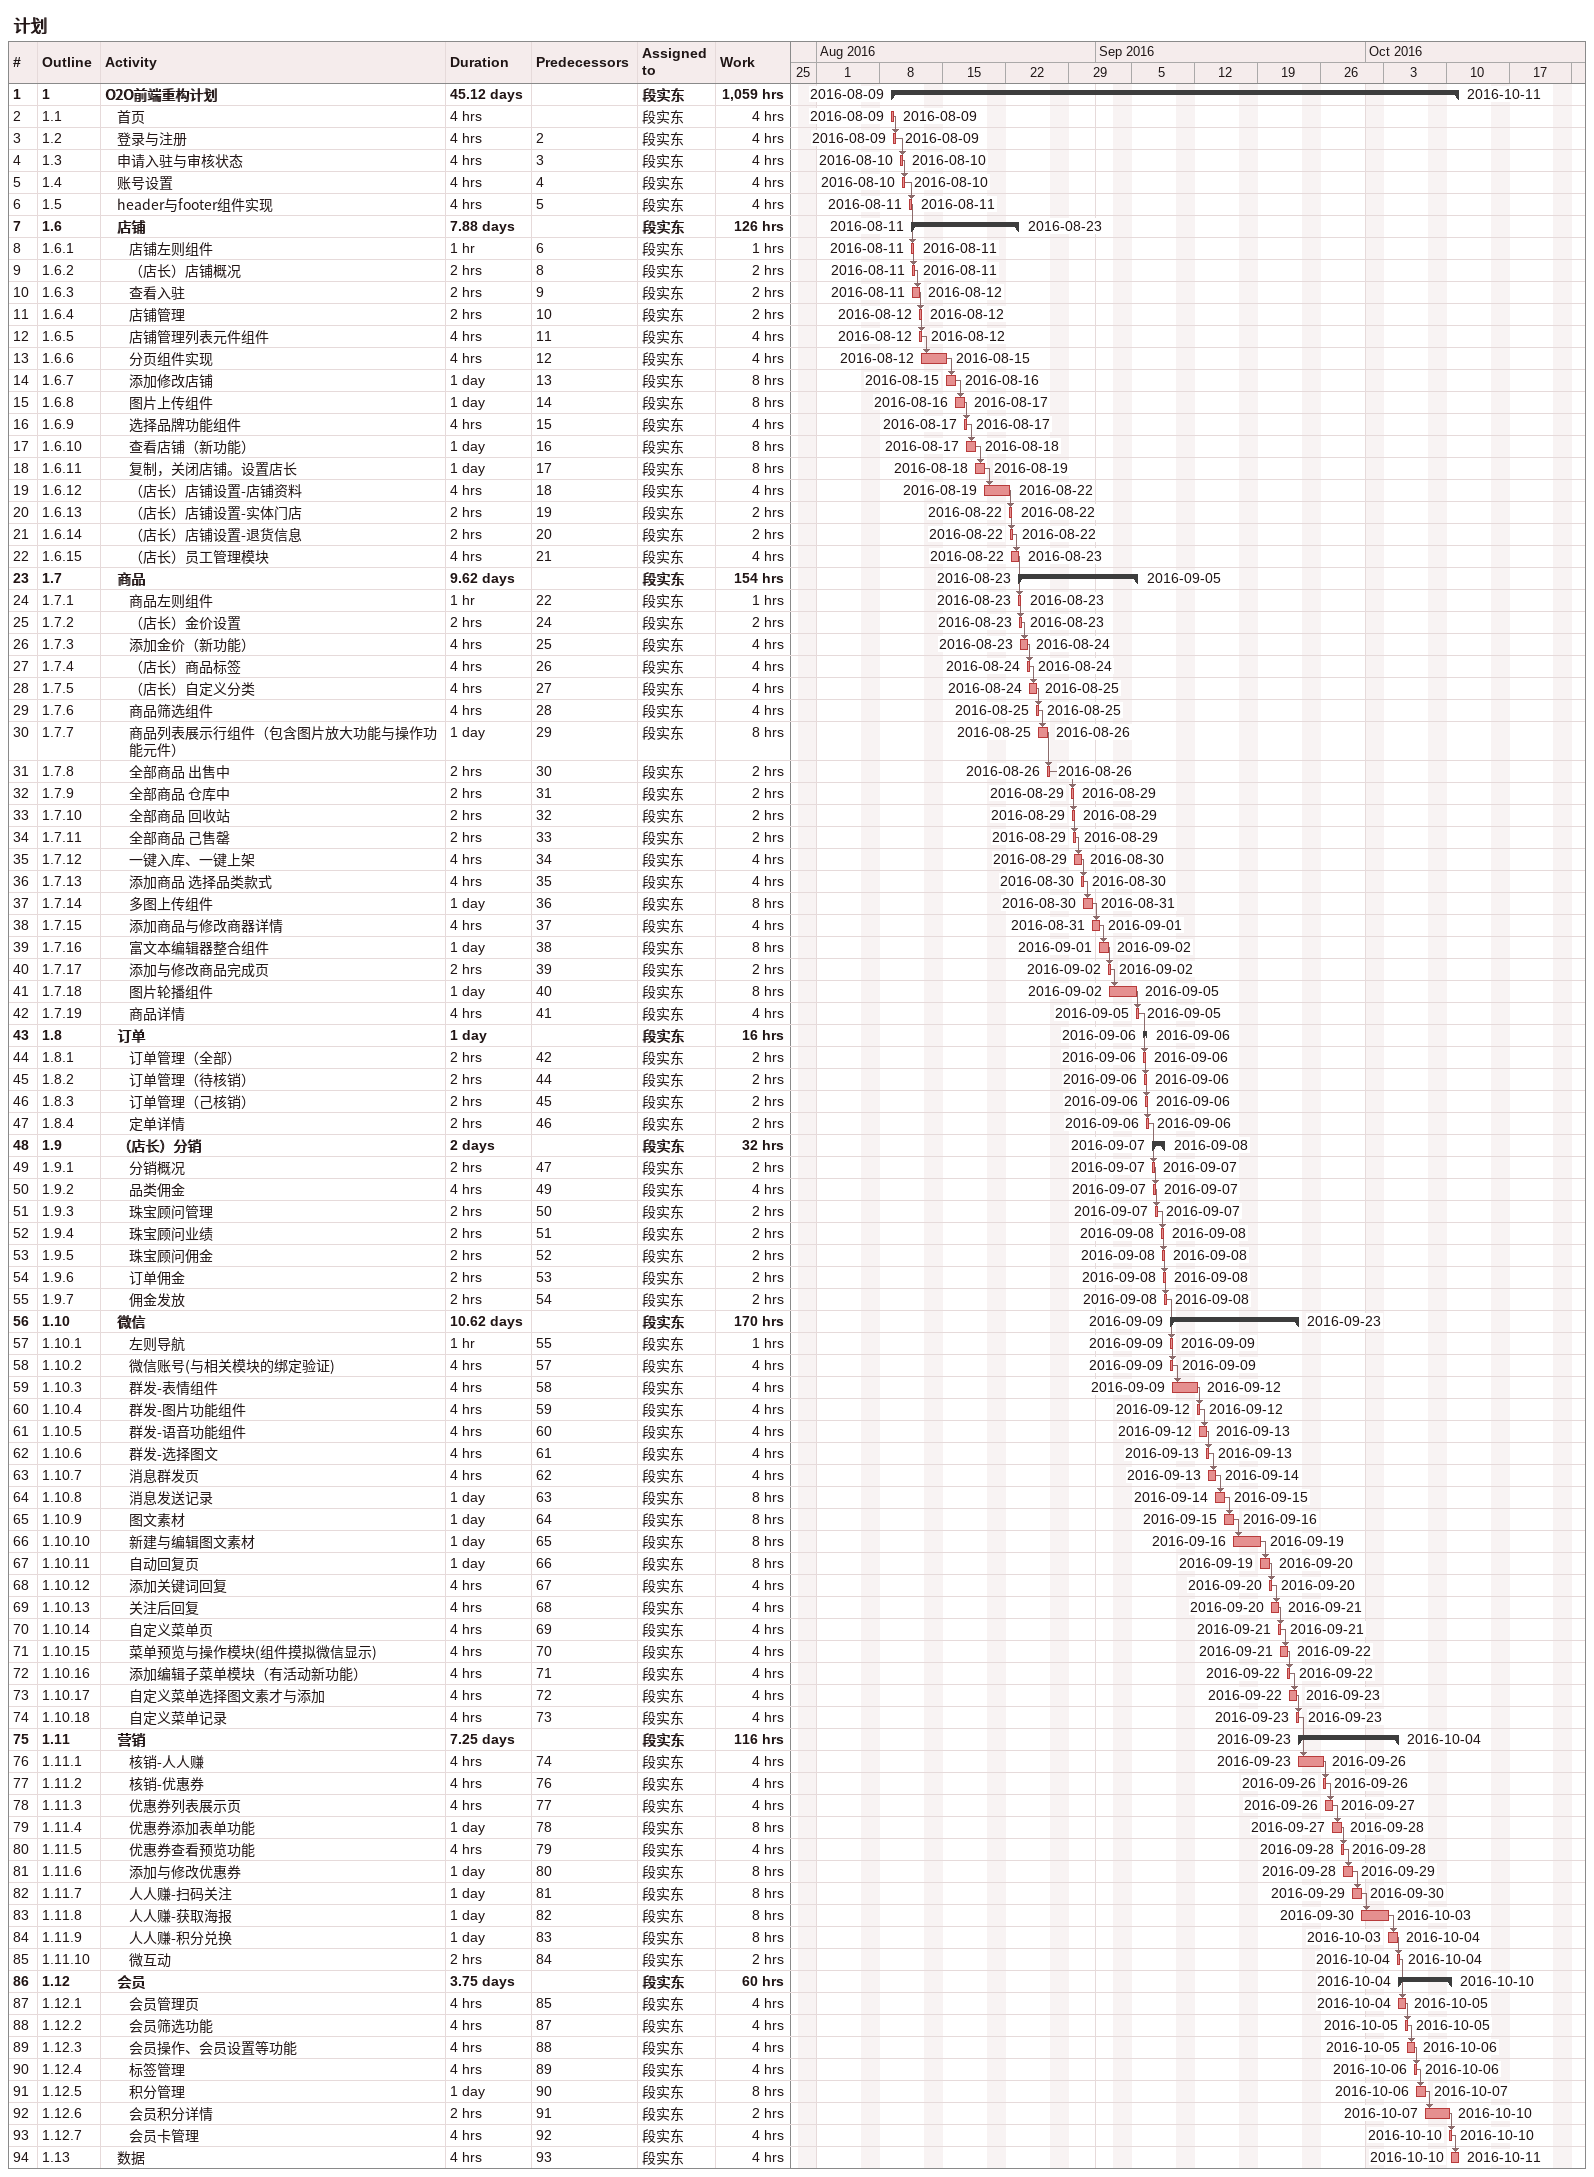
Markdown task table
计划

| ID | WBS | Task | Duration | Start | Finish | Predecessors | Resources | Work (h) |
|---|---|---|---|---|---|---|---|---|
| 1 | 1 | **O2O前端重构计划** | 45.12d | 2016-08-09 | 2016-10-11 |  | 段实东 | 1059 |
| 2 | 1.1 | 首页 | 4h | 2016-08-09 | 2016-08-09 |  | 段实东 | 4 |
| 3 | 1.2 | 登录与注册 | 4h | 2016-08-09 | 2016-08-09 | 2 | 段实东 | 4 |
| 4 | 1.3 | 申请入驻与审核状态 | 4h | 2016-08-10 | 2016-08-10 | 3 | 段实东 | 4 |
| 5 | 1.4 | 账号设置 | 4h | 2016-08-10 | 2016-08-10 | 4 | 段实东 | 4 |
| 6 | 1.5 | header与footer组件实现 | 4h | 2016-08-11 | 2016-08-11 | 5 | 段实东 | 4 |
| 7 | 1.6 | **店铺** | 7.88d | 2016-08-11 | 2016-08-23 |  | 段实东 | 126 |
| 8 | 1.6.1 | 店铺左则组件 | 1h | 2016-08-11 | 2016-08-11 | 6 | 段实东 | 1 |
| 9 | 1.6.2 | （店长）店铺概况 | 2h | 2016-08-11 | 2016-08-11 | 8 | 段实东 | 2 |
| 10 | 1.6.3 | 查看入驻 | 2h | 2016-08-11 | 2016-08-12 | 9 | 段实东 | 2 |
| 11 | 1.6.4 | 店铺管理 | 2h | 2016-08-12 | 2016-08-12 | 10 | 段实东 | 2 |
| 12 | 1.6.5 | 店铺管理列表元件组件 | 4h | 2016-08-12 | 2016-08-12 | 11 | 段实东 | 4 |
| 13 | 1.6.6 | 分页组件实现 | 4h | 2016-08-12 | 2016-08-15 | 12 | 段实东 | 4 |
| 14 | 1.6.7 | 添加修改店铺 | 1d | 2016-08-15 | 2016-08-16 | 13 | 段实东 | 8 |
| 15 | 1.6.8 | 图片上传组件 | 1d | 2016-08-16 | 2016-08-17 | 14 | 段实东 | 8 |
| 16 | 1.6.9 | 选择品牌功能组件 | 4h | 2016-08-17 | 2016-08-17 | 15 | 段实东 | 4 |
| 17 | 1.6.10 | 查看店铺（新功能） | 1d | 2016-08-17 | 2016-08-18 | 16 | 段实东 | 8 |
| 18 | 1.6.11 | 复制，关闭店铺。设置店长 | 1d | 2016-08-18 | 2016-08-19 | 17 | 段实东 | 8 |
| 19 | 1.6.12 | （店长）店铺设置-店铺资料 | 4h | 2016-08-19 | 2016-08-22 | 18 | 段实东 | 4 |
| 20 | 1.6.13 | （店长）店铺设置-实体门店 | 2h | 2016-08-22 | 2016-08-22 | 19 | 段实东 | 2 |
| 21 | 1.6.14 | （店长）店铺设置-退货信息 | 2h | 2016-08-22 | 2016-08-22 | 20 | 段实东 | 2 |
| 22 | 1.6.15 | （店长）员工管理模块 | 4h | 2016-08-22 | 2016-08-23 | 21 | 段实东 | 4 |
| 23 | 1.7 | **商品** | 9.62d | 2016-08-23 | 2016-09-05 |  | 段实东 | 154 |
| 24 | 1.7.1 | 商品左则组件 | 1h | 2016-08-23 | 2016-08-23 | 22 | 段实东 | 1 |
| 25 | 1.7.2 | （店长）金价设置 | 2h | 2016-08-23 | 2016-08-23 | 24 | 段实东 | 2 |
| 26 | 1.7.3 | 添加金价（新功能） | 4h | 2016-08-23 | 2016-08-24 | 25 | 段实东 | 4 |
| 27 | 1.7.4 | （店长）商品标签 | 4h | 2016-08-24 | 2016-08-24 | 26 | 段实东 | 4 |
| 28 | 1.7.5 | （店长）自定义分类 | 4h | 2016-08-24 | 2016-08-25 | 27 | 段实东 | 4 |
| 29 | 1.7.6 | 商品筛选组件 | 4h | 2016-08-25 | 2016-08-25 | 28 | 段实东 | 4 |
| 30 | 1.7.7 | 商品列表展示行组件（包含图片放大功能与操作功能元件） | 1d | 2016-08-25 | 2016-08-26 | 29 | 段实东 | 8 |
| 31 | 1.7.8 | 全部商品 出售中 | 2h | 2016-08-26 | 2016-08-26 | 30 | 段实东 | 2 |
| 32 | 1.7.9 | 全部商品 仓库中 | 2h | 2016-08-29 | 2016-08-29 | 31 | 段实东 | 2 |
| 33 | 1.7.10 | 全部商品 回收站 | 2h | 2016-08-29 | 2016-08-29 | 32 | 段实东 | 2 |
| 34 | 1.7.11 | 全部商品 己售罄 | 2h | 2016-08-29 | 2016-08-29 | 33 | 段实东 | 2 |
| 35 | 1.7.12 | 一键入库、一键上架 | 4h | 2016-08-29 | 2016-08-30 | 34 | 段实东 | 4 |
| 36 | 1.7.13 | 添加商品 选择品类款式 | 4h | 2016-08-30 | 2016-08-30 | 35 | 段实东 | 4 |
| 37 | 1.7.14 | 多图上传组件 | 1d | 2016-08-30 | 2016-08-31 | 36 | 段实东 | 8 |
| 38 | 1.7.15 | 添加商品与修改商器详情 | 4h | 2016-08-31 | 2016-09-01 | 37 | 段实东 | 4 |
| 39 | 1.7.16 | 富文本编辑器整合组件 | 1d | 2016-09-01 | 2016-09-02 | 38 | 段实东 | 8 |
| 40 | 1.7.17 | 添加与修改商品完成页 | 2h | 2016-09-02 | 2016-09-02 | 39 | 段实东 | 2 |
| 41 | 1.7.18 | 图片轮播组件 | 1d | 2016-09-02 | 2016-09-05 | 40 | 段实东 | 8 |
| 42 | 1.7.19 | 商品详情 | 4h | 2016-09-05 | 2016-09-05 | 41 | 段实东 | 4 |
| 43 | 1.8 | **订单** | 1d | 2016-09-06 | 2016-09-06 |  | 段实东 | 16 |
| 44 | 1.8.1 | 订单管理（全部） | 2h | 2016-09-06 | 2016-09-06 | 42 | 段实东 | 2 |
| 45 | 1.8.2 | 订单管理（待核销） | 2h | 2016-09-06 | 2016-09-06 | 44 | 段实东 | 2 |
| 46 | 1.8.3 | 订单管理（己核销） | 2h | 2016-09-06 | 2016-09-06 | 45 | 段实东 | 2 |
| 47 | 1.8.4 | 定单详情 | 2h | 2016-09-06 | 2016-09-06 | 46 | 段实东 | 2 |
| 48 | 1.9 | **（店长）分销** | 2d | 2016-09-07 | 2016-09-08 |  | 段实东 | 32 |
| 49 | 1.9.1 | 分销概况 | 2h | 2016-09-07 | 2016-09-07 | 47 | 段实东 | 2 |
| 50 | 1.9.2 | 品类佣金 | 4h | 2016-09-07 | 2016-09-07 | 49 | 段实东 | 4 |
| 51 | 1.9.3 | 珠宝顾问管理 | 2h | 2016-09-07 | 2016-09-07 | 50 | 段实东 | 2 |
| 52 | 1.9.4 | 珠宝顾问业绩 | 2h | 2016-09-08 | 2016-09-08 | 51 | 段实东 | 2 |
| 53 | 1.9.5 | 珠宝顾问佣金 | 2h | 2016-09-08 | 2016-09-08 | 52 | 段实东 | 2 |
| 54 | 1.9.6 | 订单佣金 | 2h | 2016-09-08 | 2016-09-08 | 53 | 段实东 | 2 |
| 55 | 1.9.7 | 佣金发放 | 2h | 2016-09-08 | 2016-09-08 | 54 | 段实东 | 2 |
| 56 | 1.10 | **微信** | 10.62d | 2016-09-09 | 2016-09-23 |  | 段实东 | 170 |
| 57 | 1.10.1 | 左则导航 | 1h | 2016-09-09 | 2016-09-09 | 55 | 段实东 | 1 |
| 58 | 1.10.2 | 微信账号(与相关模块的绑定验证) | 4h | 2016-09-09 | 2016-09-09 | 57 | 段实东 | 4 |
| 59 | 1.10.3 | 群发-表情组件 | 4h | 2016-09-09 | 2016-09-12 | 58 | 段实东 | 4 |
| 60 | 1.10.4 | 群发-图片功能组件 | 4h | 2016-09-12 | 2016-09-12 | 59 | 段实东 | 4 |
| 61 | 1.10.5 | 群发-语音功能组件 | 4h | 2016-09-12 | 2016-09-13 | 60 | 段实东 | 4 |
| 62 | 1.10.6 | 群发-选择图文 | 4h | 2016-09-13 | 2016-09-13 | 61 | 段实东 | 4 |
| 63 | 1.10.7 | 消息群发页 | 4h | 2016-09-13 | 2016-09-14 | 62 | 段实东 | 4 |
| 64 | 1.10.8 | 消息发送记录 | 1d | 2016-09-14 | 2016-09-15 | 63 | 段实东 | 8 |
| 65 | 1.10.9 | 图文素材 | 1d | 2016-09-15 | 2016-09-16 | 64 | 段实东 | 8 |
| 66 | 1.10.10 | 新建与编辑图文素材 | 1d | 2016-09-16 | 2016-09-19 | 65 | 段实东 | 8 |
| 67 | 1.10.11 | 自动回复页 | 1d | 2016-09-19 | 2016-09-20 | 66 | 段实东 | 8 |
| 68 | 1.10.12 | 添加关键词回复 | 4h | 2016-09-20 | 2016-09-20 | 67 | 段实东 | 4 |
| 69 | 1.10.13 | 关注后回复 | 4h | 2016-09-20 | 2016-09-21 | 68 | 段实东 | 4 |
| 70 | 1.10.14 | 自定义菜单页 | 4h | 2016-09-21 | 2016-09-21 | 69 | 段实东 | 4 |
| 71 | 1.10.15 | 菜单预览与操作模块(组件摸拟微信显示) | 4h | 2016-09-21 | 2016-09-22 | 70 | 段实东 | 4 |
| 72 | 1.10.16 | 添加编辑子菜单模块（有活动新功能） | 4h | 2016-09-22 | 2016-09-22 | 71 | 段实东 | 4 |
| 73 | 1.10.17 | 自定义菜单选择图文素才与添加 | 4h | 2016-09-22 | 2016-09-23 | 72 | 段实东 | 4 |
| 74 | 1.10.18 | 自定义菜单记录 | 4h | 2016-09-23 | 2016-09-23 | 73 | 段实东 | 4 |
| 75 | 1.11 | **营销** | 7.25d | 2016-09-23 | 2016-10-04 |  | 段实东 | 116 |
| 76 | 1.11.1 | 核销-人人赚 | 4h | 2016-09-23 | 2016-09-26 | 74 | 段实东 | 4 |
| 77 | 1.11.2 | 核销-优惠券 | 4h | 2016-09-26 | 2016-09-26 | 76 | 段实东 | 4 |
| 78 | 1.11.3 | 优惠券列表展示页 | 4h | 2016-09-26 | 2016-09-27 | 77 | 段实东 | 4 |
| 79 | 1.11.4 | 优惠券添加表单功能 | 1d | 2016-09-27 | 2016-09-28 | 78 | 段实东 | 8 |
| 80 | 1.11.5 | 优惠券查看预览功能 | 4h | 2016-09-28 | 2016-09-28 | 79 | 段实东 | 4 |
| 81 | 1.11.6 | 添加与修改优惠券 | 1d | 2016-09-28 | 2016-09-29 | 80 | 段实东 | 8 |
| 82 | 1.11.7 | 人人赚-扫码关注 | 1d | 2016-09-29 | 2016-09-30 | 81 | 段实东 | 8 |
| 83 | 1.11.8 | 人人赚-获取海报 | 1d | 2016-09-30 | 2016-10-03 | 82 | 段实东 | 8 |
| 84 | 1.11.9 | 人人赚-积分兑换 | 1d | 2016-10-03 | 2016-10-04 | 83 | 段实东 | 8 |
| 85 | 1.11.10 | 微互动 | 2h | 2016-10-04 | 2016-10-04 | 84 | 段实东 | 2 |
| 86 | 1.12 | **会员** | 3.75d | 2016-10-04 | 2016-10-10 |  | 段实东 | 60 |
| 87 | 1.12.1 | 会员管理页 | 4h | 2016-10-04 | 2016-10-05 | 85 | 段实东 | 4 |
| 88 | 1.12.2 | 会员筛选功能 | 4h | 2016-10-05 | 2016-10-05 | 87 | 段实东 | 4 |
| 89 | 1.12.3 | 会员操作、会员设置等功能 | 4h | 2016-10-05 | 2016-10-06 | 88 | 段实东 | 4 |
| 90 | 1.12.4 | 标签管理 | 4h | 2016-10-06 | 2016-10-06 | 89 | 段实东 | 4 |
| 91 | 1.12.5 | 积分管理 | 1d | 2016-10-06 | 2016-10-07 | 90 | 段实东 | 8 |
| 92 | 1.12.6 | 会员积分详情 | 2h | 2016-10-07 | 2016-10-10 | 91 | 段实东 | 2 |
| 93 | 1.12.7 | 会员卡管理 | 4h | 2016-10-10 | 2016-10-10 | 92 | 段实东 | 4 |
| 94 | 1.13 | 数据 | 4h | 2016-10-10 | 2016-10-11 | 93 | 段实东 | 4 |
